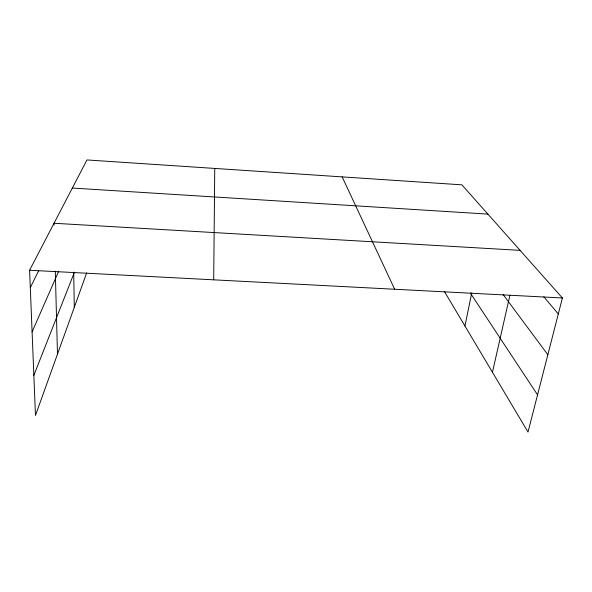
<?xml version="1.0" encoding="UTF-8"?>
<svg xmlns="http://www.w3.org/2000/svg" width="592" height="592" viewBox="0 0 592 592"><rect width="100%" height="100%" fill="white"/><g stroke="black" fill="none" stroke-linecap="round" stroke-linejoin="round"><path stroke-width="0.89" d="M213.697 279.831L214.755 168.424M464.935 325.992L471.743 292.825M492.448 372.257L509.882 295.393M86.669 272.89L35.476 415.421L29.6 270.248L86.957 159.944L461.886 184.837L562.4 297.976L528.012 432.056L444.296 291.294M33.855 375.306L74.4 272.298M32.094 331.912L58.667 271.277M30.303 287.638L38.709 270.633M29.6 270.248L562.4 297.976M520.094 250.357L54.035 223.265L54.079 225.093M72.342 188.049L487.897 214.112M543.833 296.799L558.3 313.96M503.045 294.416L547.837 354.749M470.396 293.099L537.551 394.864M342.161 176.882L394.657 289.244M55.293 271.136L57.483 354.157M73.711 272.135L74.281 307.389"/></g></svg>
